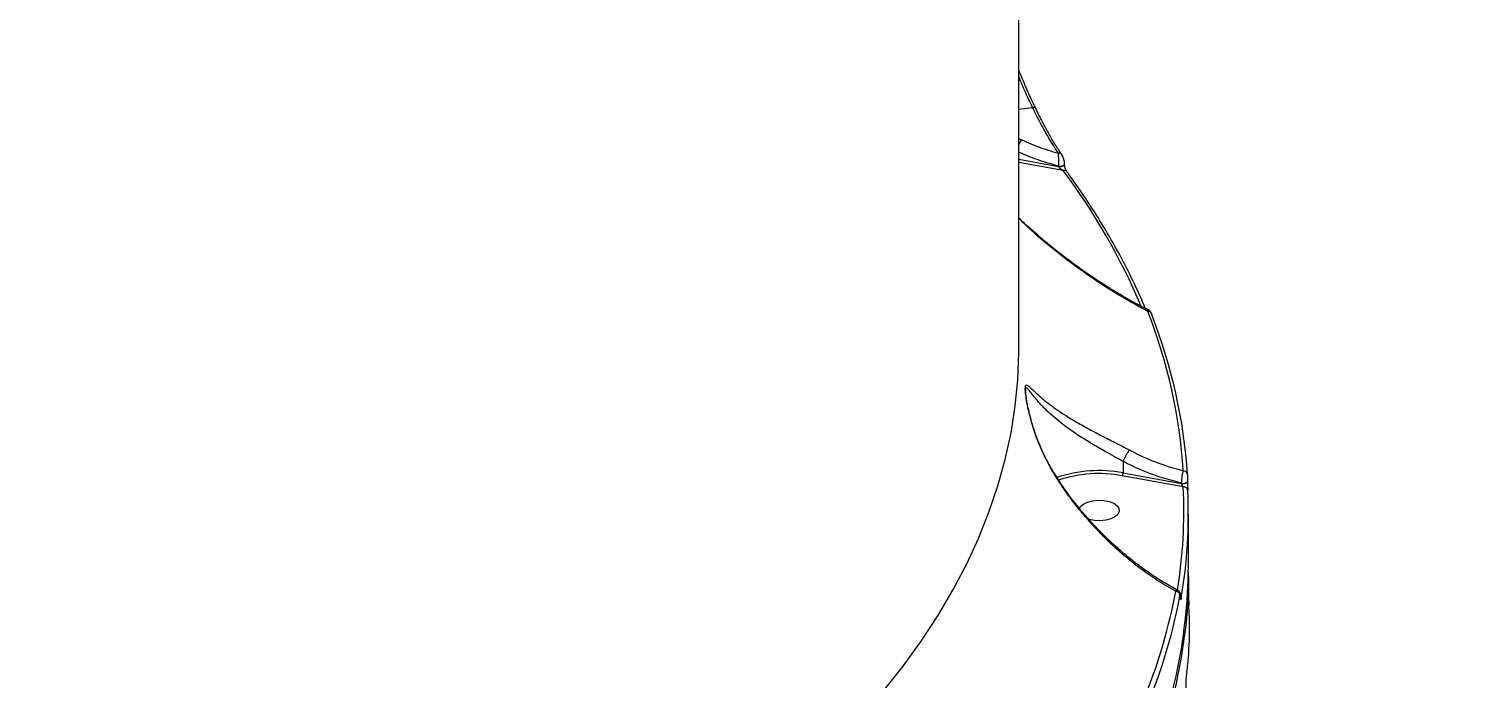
# Model space of a CAD drawing. Header units: millimetres. Extents: x -6104 to 7803, y -6013 to 4803.
# Drawn here: x 633.4 to 959.1, y -1241.3 to -1095.4 of the extents above; entities that cross this region are included whole.
import ezdxf

# ---------------------------------------------------------------- set-up
doc = ezdxf.new("R2010")
doc.units = ezdxf.units.MM
for name, color, linetype in [('DIKOM_ОБЪЕКТ', 7, 'Continuous'), ('DIKOM_РАЗМЕР_ЗОНА', 7, 'Continuous'), ('DIKOM_РАЗМЕР_ОБЪЕКТА', 7, 'Continuous')]:
    doc.layers.add(name, color=color, linetype=linetype)
doc.styles.add('style1', font='arial.ttf', dxfattribs={"width": 0.8})
doc.dimstyles.new('1-50', dxfattribs={"dimtxt": 300, "dimasz": 200, "dimexe": 100, "dimexo": 0, "dimgap": 100, "dimtad": 1, "dimtxsty": 'style1', "dimcen": 200, "dimclrd": 7, "dimclre": 7, "dimclrt": 7, "dimadec": 1, "dimazin": 2, "dimtfac": 1, "dimtmove": 0, "dimatfit": 2, "dimfxl": 0, "dimlwd": 25, "dimlwe": 18, "dimarcsym": 0})

# ---------------------------------------------------------------- blocks, each defined once
blk = doc.blocks.new('*D10')
at = {"layer": 'Defpoints', "color": 0, "transparency": 16777216}
for p in [(-4094.65, -224.49), (3111.63, -1726.03), (3111.63, -4948.58)]:
    blk.add_point(p, dxfattribs=at)
at = {"layer": 'DIKOM_РАЗМЕР_ОБЪЕКТА', "color": 7, "lineweight": 18, "transparency": 16777216}
for p, q in [((-4094.65, -224.49), (-4094.65, -5048.58)), ((3111.63, -1726.03), (3111.63, -5048.58))]:
    blk.add_line(p, q, dxfattribs=at)
at = {"layer": 'DIKOM_РАЗМЕР_ОБЪЕКТА', "color": 7, "lineweight": 25, "transparency": 16777216}
blk.add_line((-3894.65, -4948.58), (2911.63, -4948.58), dxfattribs=at)
at = {"layer": 'DIKOM_РАЗМЕР_ОБЪЕКТА', "color": 7, "transparency": 16777216}
for points in [[(-3894.65, -4915.24), (-3894.65, -4981.91), (-4094.65, -4948.58)], [(2911.63, -4915.24), (2911.63, -4981.91), (3111.63, -4948.58)]]:
    blk.add_solid(points, dxfattribs=at)
at = {"layer": 'DIKOM_РАЗМЕР_ОБЪЕКТА', "color": 7, "transparency": 16777216, "insert": (-134.24, -4695.4), "char_height": 300, "attachment_point": 5, "style": 'style1'}
blk.add_mtext('7200', dxfattribs=at)
blk = doc.blocks.new('*D12')
at = {"layer": 'Defpoints', "color": 0, "transparency": 16777216}
for p in [(-6103.62, -69.94), (4675.35, -1132.87), (4675.35, -5913.06)]:
    blk.add_point(p, dxfattribs=at)
at = {"layer": 'DIKOM_РАЗМЕР_ЗОНА', "color": 7, "lineweight": 18, "transparency": 16777216}
for p, q in [((-6103.62, -69.94), (-6103.62, -6013.06)), ((4675.35, -1132.87), (4675.35, -6013.06))]:
    blk.add_line(p, q, dxfattribs=at)
at = {"layer": 'DIKOM_РАЗМЕР_ЗОНА', "color": 7, "lineweight": 25, "transparency": 16777216}
blk.add_line((-5903.62, -5913.06), (4475.35, -5913.06), dxfattribs=at)
at = {"layer": 'DIKOM_РАЗМЕР_ЗОНА', "color": 7, "transparency": 16777216}
for points in [[(-5903.62, -5879.73), (-5903.62, -5946.4), (-6103.62, -5913.06)], [(4475.35, -5879.73), (4475.35, -5946.4), (4675.35, -5913.06)]]:
    blk.add_solid(points, dxfattribs=at)
at = {"layer": 'DIKOM_РАЗМЕР_ЗОНА', "color": 7, "transparency": 16777216, "insert": (271.51, -5659.89), "char_height": 300, "attachment_point": 5, "style": 'style1'}
blk.add_mtext('10800', dxfattribs=at)

msp = doc.modelspace()

# ---------------------------------------------------------------- linework, layer by layer
at = {"layer": 'DIKOM_ОБЪЕКТ', "color": 7, "linetype": 'Continuous', "lineweight": 15}
for p, q in [((855.419, -1167.051), (855.419, -904.943)), ((856.304, -1106.829), (855.419, -1104.692)), ((858.505, -1113.065), (855.419, -1113.437)), ((859.19, -1113.248), (859.196, -1113.26)), ((855.419, -1119.986), (855.99, -1120.248)), ((865.012, -1123.565), (865.026, -1123.585)), ((855.419, -1124.649), (864.331, -1126.257)), ((865.36, -1127.144), (855.419, -1125.35)), ((864.331, -1126.257), (864.331, -1126.176)), ((865.662, -1125.771), (865.662, -1125.69)), ((878.772, -1192.438), (878.773, -1192.432)), ((878.772, -1192.438), (878.772, -1194.971)), ((878.772, -1194.971), (891.916, -1197.378)), ((892.293, -1198.149), (878.607, -1195.643)), ((891.916, -1197.378), (891.916, -1197.35)), ((893.251, -1196.864), (893.25, -1196.85)), ((893.251, -1196.893), (893.25, -1196.878)), ((893.251, -1196.893), (893.251, -1196.864)), ((893.419, -1215.867), (893.419, -1204.295)), ((891.661, -1222.671), (891.657, -1222.718)), ((891.657, -1222.806), (891.657, -1222.718)), ((891.661, -1222.759), (891.657, -1222.806)), ((891.661, -1222.759), (891.661, -1222.671))]:
    msp.add_line(p, q, dxfattribs=at)
at = {"layer": 'DIKOM_ОБЪЕКТ', "color": 7, "linetype": 'Continuous', "lineweight": 15, "flags": 128}
for points in [[(864.331, -1126.176), (864.609, -1126.205), (864.892, -1126.192), (865.155, -1126.139), (865.379, -1126.049), (865.546, -1125.931), (865.642, -1125.794), (865.662, -1125.684)], [(864.331, -1126.257), (864.609, -1126.285), (864.892, -1126.272), (865.155, -1126.219), (865.379, -1126.13), (865.546, -1126.012), (865.642, -1125.875), (865.662, -1125.772)], [(885.16, -1159.277), (885.189, -1159.373), (885.206, -1159.53)], [(825.028, -1243.955), (829.418, -1238.396), (833.477, -1232.771), (837.201, -1227.085), (840.587, -1221.343), (843.631, -1215.55), (846.331, -1209.713), (848.683, -1203.835), (850.687, -1197.924), (852.34, -1191.983), (853.64, -1186.02), (854.586, -1180.039), (855.178, -1174.045), (855.414, -1168.046), (855.419, -1167.051)], [(891.916, -1197.35), (892.152, -1197.377), (892.394, -1197.374), (892.627, -1197.341), (892.839, -1197.281), (893.016, -1197.196), (893.148, -1197.092), (893.228, -1196.974), (893.251, -1196.864)], [(891.916, -1197.378), (892.152, -1197.405), (892.394, -1197.402), (892.627, -1197.37), (892.839, -1197.309), (893.016, -1197.224), (893.148, -1197.12), (893.228, -1197.002), (893.251, -1196.893)], [(868.997, -1203.008), (869.242, -1202.577), (869.882, -1202.005), (870.809, -1201.55), (871.947, -1201.248), (873.205, -1201.123), (874.48, -1201.186), (875.669, -1201.431), (876.676, -1201.839), (877.419, -1202.376), (877.838, -1203), (877.899, -1203.658), (877.597, -1204.3), (876.956, -1204.871), (876.029, -1205.326), (874.891, -1205.628), (873.633, -1205.753), (872.358, -1205.69), (871.169, -1205.445), (871.169, -1205.445)]]:
    msp.add_lwpolyline(points, dxfattribs=at)
at = {"layer": 'DIKOM_ОБЪЕКТ', "color": 7, "linetype": 'Continuous', "lineweight": 15}
for centre, radius, start, end in [((858.714, -1113.659), 0.629, 40.7654, 109.36804), ((863.651, -1125.262), 9.156, 146.79588, 154.03393), ((864.433, -1124.026), 0.74, 38.52823, 101.68998), ((865.557, -1127.903), 0.783, 38.95212, 104.56978), ((744.638, -1216.758), 150.348, 23.17739, 36.58679), ((884.388, -1159.602), 0.837, 22.82891, 96.25954), ((774.692, -1202.039), 117.837, 3.63866, 21.54299), ((775.361, -1202.895), 118.095, 3.63834, 21.54318), ((873.456, -1224.277), 29.784, 79.71832, 108.62377), ((873.413, -1223.532), 28.369, 79.45017, 108.68497), ((892.313, -1195.468), 0.907, 4.2098, 91.38059), ((780.609, -1203.433), 111.809, 350.80311, 2.70885), ((892.373, -1199.068), 0.923, 4.65958, 94.95812), ((781.272, -1204.289), 112.146, 350.32423, 2.70667), ((775.426, -1215.278), 117.995, 335.50908, 359.71387), ((762.426, -1196.875), 130.561, 328.06963, 349.08159), ((769.73, -1199.693), 123.934, 335.85147, 349.3933), ((890.571, -1222.582), 0.978, 4.5093, 86.92217), ((891.028, -1223.143), 0.795, 0.34641, 38.09451)]:
    msp.add_arc(centre, radius, start, end, dxfattribs=at)
for points, knots in [([(858.505, -1113.065), (857.583, -1111.156), (856.524, -1108.963), (855.546, -1106.455), (855.419, -1106.129)], [0, 0, 0, 0, 0.8704241, 1, 1, 1, 1]), ([(859.199, -1113.243), (858.854, -1112.53), (858.027, -1110.821), (857.058, -1108.662), (856.451, -1107.186), (856.304, -1106.829)], [0, 0, 0, 0, 0.3520171, 0.8431412, 1, 1, 1, 1]), ([(864.283, -1123.302), (863.34, -1121.832), (861.429, -1118.855), (859.487, -1115.011), (858.505, -1113.065)], [0, 0, 0, 0, 0.4938468, 1, 1, 1, 1]), ([(861.835, -1118.339), (861.434, -1117.612), (860.554, -1116.016), (859.674, -1114.232), (859.195, -1113.26)], [0, 0, 0, 0, 0.454958, 1, 1, 1, 1]), ([(855.99, -1120.248), (857.2, -1120.786), (859.919, -1121.994), (862.726, -1122.835), (864.283, -1123.302)], [0, 0, 0, 0, 0.4451153, 1, 1, 1, 1]), ([(865.007, -1123.569), (865.005, -1123.567), (864.529, -1122.881), (863.565, -1121.332), (862.504, -1119.578), (861.924, -1118.504), (861.835, -1118.339)], [0, 0, 0, 0, 0.0016473, 0.4587119, 0.9166126, 1, 1, 1, 1]), ([(864.331, -1126.176), (862.719, -1125.733), (859.701, -1124.903), (856.78, -1123.637), (855.419, -1123.048)], [0, 0, 0, 0, 0.53439826, 1, 1, 1, 1]), ([(864.331, -1126.176), (864.338, -1125.982), (864.351, -1125.594), (864.352, -1124.925), (864.341, -1124.266), (864.318, -1123.693), (864.294, -1123.424), (864.283, -1123.302)], [0, 0, 0, 0, 0.1960408, 0.3917603, 0.5961039, 0.8170631, 1, 1, 1, 1]), ([(865.36, -1127.144), (865.229, -1127.08), (864.988, -1126.962), (864.682, -1126.745), (864.489, -1126.564), (864.396, -1126.439), (864.355, -1126.364), (864.334, -1126.304), (864.332, -1126.27), (864.331, -1126.257)], [0, 0, 0, 0, 0.3386102, 0.6209102, 0.8057697, 0.8759074, 0.925792, 0.971715, 1, 1, 1, 1]), ([(865.577, -1124.99), (865.543, -1124.839), (865.461, -1124.477), (865.275, -1123.991), (865.094, -1123.72), (865.01, -1123.596)], [0, 0, 0, 0, 0.2778231, 0.6676426, 1, 1, 1, 1]), ([(865.653, -1125.683), (865.651, -1125.495), (865.648, -1125.263), (865.588, -1125.033), (865.577, -1124.99)], [0, 0, 0, 0, 0.8121535, 1, 1, 1, 1]), ([(866.16, -1127.398), (866.152, -1127.388), (866.124, -1127.352), (866.007, -1127.149), (865.87, -1126.823), (865.754, -1126.439), (865.692, -1126.13), (865.665, -1125.907), (865.664, -1125.812), (865.663, -1125.772)], [0, 0, 0, 0, 0.07050525, 0.2593351, 0.50574083, 0.69263361, 0.82673633, 0.92913493, 1, 1, 1, 1]), ([(883.78, -1158.095), (883.537, -1157.518), (882.48, -1155), (880.391, -1150.569), (877.392, -1144.821), (874.08, -1139.119), (870.53, -1133.564), (867.821, -1129.674), (866.351, -1127.662), (866.167, -1127.41)], [0, 0, 0, 0, 0.0553271, 0.241058, 0.4268293, 0.6126539, 0.7985291, 0.9747143, 1, 1, 1, 1]), ([(884.49, -1158.445), (883.995, -1158.205), (882.057, -1157.265), (878.666, -1155.351), (874.311, -1152.699), (869.932, -1149.75), (865.54, -1146.535), (861.233, -1143.092), (857.844, -1140.197), (855.961, -1138.391), (855.419, -1137.871)], [0, 0, 0, 0, 0.0496352, 0.1942682, 0.3409767, 0.4897727, 0.640592, 0.7935033, 0.9405765, 1, 1, 1, 1]), ([(884.297, -1158.769), (881.225, -1157.077), (876.13, -1154.271), (869.114, -1149.465), (863.193, -1144.903), (858.603, -1141.066), (856.066, -1138.565), (855.419, -1137.928)], [0, 0, 0, 0, 0.31045711, 0.51489846, 0.71932621, 0.92847409, 1, 1, 1, 1]), ([(884.297, -1158.769), (884.34, -1158.638), (884.41, -1158.42), (884.462, -1158.449), (884.483, -1158.46)], [0, 0, 0, 0, 0.6014259, 1, 1, 1, 1]), ([(885.144, -1159.286), (885.108, -1159.177), (885.041, -1158.978), (884.868, -1158.728), (884.679, -1158.521), (884.529, -1158.458), (884.489, -1158.442)], [0, 0, 0, 0, 0.3525889, 0.6428164, 0.9049702, 1, 1, 1, 1]), ([(862.877, -1194.499), (861.943, -1192.765), (860.054, -1189.253), (858.407, -1184.393), (857.52, -1180.837), (857.113, -1178.693), (856.901, -1177.208), (856.822, -1176.043), (856.909, -1175.349), (857.182, -1175.245), (857.619, -1175.527), (858.364, -1176.223), (859.753, -1177.57), (861.78, -1179.287), (864.054, -1180.934), (866.171, -1182.332), (868.769, -1183.89), (871.708, -1185.501), (874.726, -1187.068), (877.516, -1188.478), (879.344, -1189.424), (880.174, -1189.854)], [0, 0, 0, 0, 0.0913254, 0.1848736, 0.2390175, 0.2664366, 0.2946539, 0.3210544, 0.3475158, 0.3830347, 0.418292, 0.4536304, 0.5268346, 0.6259289, 0.6770926, 0.7282386, 0.7903871, 0.8540605, 0.9046383, 0.9566776, 1, 1, 1, 1]), ([(878.773, -1192.432), (878.773, -1192.431), (877.997, -1192.008), (876.284, -1191.054), (873.68, -1189.604), (870.861, -1187.954), (868.105, -1186.197), (864.989, -1183.988), (862, -1181.445), (859.881, -1179.241), (858.584, -1177.607), (857.811, -1176.593), (857.271, -1175.973), (856.992, -1175.961), (856.897, -1176.26), (856.922, -1176.623), (856.923, -1176.643)], [0, 0, 0, 0, 0.00003504, 0.06220718, 0.13732474, 0.21252411, 0.30609958, 0.39979624, 0.55032446, 0.70106777, 0.77171942, 0.84241211, 0.91249775, 0.96214701, 0.99793544, 1, 1, 1, 1]), ([(857.304, -1179.498), (857.297, -1179.468), (857.201, -1179.007), (857.083, -1178.239), (856.964, -1177.35), (856.922, -1176.804), (856.923, -1176.676), (856.923, -1176.643)], [0, 0, 0, 0, 0.025411, 0.385175, 0.6805621, 0.9179479, 1, 1, 1, 1]), ([(862.969, -1194.452), (862.484, -1193.614), (861.444, -1191.819), (860.114, -1188.885), (858.994, -1185.924), (858.174, -1183.255), (857.637, -1181.16), (857.402, -1179.987), (857.304, -1179.498)], [0, 0, 0, 0, 0.1777394, 0.380985, 0.5924649, 0.7631612, 0.9012464, 1, 1, 1, 1]), ([(880.174, -1189.854), (880.166, -1189.866), (880.098, -1189.958), (879.933, -1190.21), (879.646, -1190.698), (879.328, -1191.284), (879.017, -1191.897), (878.854, -1192.253), (878.773, -1192.432)], [0, 0, 0, 0, 0.0259518, 0.2095735, 0.4071757, 0.6047798, 0.8023922, 1, 1, 1, 1]), ([(880.174, -1189.854), (880.505, -1190.027), (882.584, -1191.113), (886.594, -1192.905), (890.368, -1194.002), (892.291, -1194.561)], [0, 0, 0, 0, 0.084992, 0.5334654, 1, 1, 1, 1]), ([(862.877, -1194.499), (862.896, -1194.488), (862.957, -1194.454), (862.966, -1194.452), (862.972, -1194.451)], [0, 0, 0, 0, 0.3232147, 1, 1, 1, 1]), ([(890.624, -1221.605), (888.837, -1220.569), (885.239, -1218.482), (880.335, -1214.769), (875.294, -1210.317), (871.152, -1205.96), (867.59, -1201.541), (865.086, -1198.081), (863.597, -1195.666), (862.877, -1194.499)], [0, 0, 0, 0, 0.1738748, 0.3501395, 0.4880593, 0.692274, 0.797115, 0.9019381, 1, 1, 1, 1]), ([(891.085, -1221.388), (890.046, -1220.817), (887.919, -1219.65), (884.723, -1217.564), (881.505, -1215.217), (878.339, -1212.631), (875.277, -1209.848), (872.372, -1206.913), (869.661, -1203.869), (867.168, -1200.743), (864.92, -1197.621), (863.597, -1195.483), (862.962, -1194.457)], [0, 0, 0, 0, 0.0999201, 0.2045384, 0.3099541, 0.416005, 0.5213107, 0.6240332, 0.7237712, 0.8203344, 0.9137784, 1, 1, 1, 1]), ([(878.607, -1195.643), (878.612, -1195.636), (878.624, -1195.617), (878.654, -1195.56), (878.696, -1195.453), (878.738, -1195.294), (878.766, -1195.124), (878.77, -1195.022), (878.772, -1194.971)], [0, 0, 0, 0, 0.05363986, 0.1414456, 0.35605112, 0.57076016, 0.78536233, 1, 1, 1, 1]), ([(891.916, -1197.35), (889.749, -1196.756), (885.639, -1195.629), (881.293, -1193.729), (879.116, -1192.614), (878.772, -1192.438)], [0, 0, 0, 0, 0.4843378, 0.9185194, 1, 1, 1, 1]), ([(891.916, -1197.35), (891.919, -1197.261), (891.931, -1196.968), (891.977, -1196.386), (892.065, -1195.662), (892.177, -1194.995), (892.253, -1194.705), (892.291, -1194.561)], [0, 0, 0, 0, 0.0942627, 0.3122832, 0.541191, 0.7713995, 1, 1, 1, 1]), ([(892.293, -1198.149), (892.249, -1198.104), (892.163, -1198.015), (892.047, -1197.832), (891.967, -1197.653), (891.932, -1197.522), (891.918, -1197.439), (891.917, -1197.4), (891.916, -1197.378)], [0, 0, 0, 0, 0.26854, 0.5229279, 0.7426067, 0.8691051, 0.9242178, 1, 1, 1, 1]), ([(893.218, -1195.401), (893.222, -1195.479), (893.23, -1195.635), (893.24, -1195.982), (893.247, -1196.356), (893.25, -1196.656), (893.25, -1196.805), (893.25, -1196.85)], [0, 0, 0, 0, 0.2336374, 0.4673172, 0.6955576, 0.9086946, 1, 1, 1, 1]), ([(893.25, -1196.878), (893.251, -1196.945), (893.251, -1197.162), (893.255, -1197.597), (893.265, -1198.143), (893.279, -1198.651), (893.288, -1198.879), (893.293, -1198.993)], [0, 0, 0, 0, 0.0931501, 0.3038946, 0.5302262, 0.7651737, 1, 1, 1, 1]), ([(893.367, -1217.247), (893.386, -1217.605), (893.614, -1222.073), (892.795, -1230.659), (890.752, -1242.949), (887.463, -1254.702), (884.278, -1262.276), (882.782, -1265.832)], [0, 0, 0, 0, 0.0219467, 0.2736523, 0.5255632, 0.7772684, 1, 1, 1, 1]), ([(893.632, -1224.75), (893.572, -1223.564), (893.443, -1221.012), (893.434, -1218.559), (893.429, -1217.245)], [0, 0, 0, 0, 0.4644936, 1, 1, 1, 1]), ([(890.624, -1221.605), (890.639, -1221.587), (890.742, -1221.463), (890.912, -1221.324), (891.035, -1221.362), (891.089, -1221.379)], [0, 0, 0, 0, 0.0872426, 0.5981926, 1, 1, 1, 1]), ([(891.66, -1222.673), (891.66, -1222.658), (891.662, -1222.513), (891.653, -1222.318), (891.625, -1222.089), (891.548, -1221.845), (891.406, -1221.617), (891.244, -1221.444), (891.114, -1221.394), (891.083, -1221.382)], [0, 0, 0, 0, 0.0278443, 0.2710809, 0.4682356, 0.603113, 0.7572616, 0.943124, 1, 1, 1, 1]), ([(891.657, -1222.718), (891.656, -1222.642), (891.654, -1222.49), (891.64, -1222.351), (891.619, -1222.287), (891.59, -1222.316), (891.564, -1222.413), (891.549, -1222.493), (891.547, -1222.505)], [0, 0, 0, 0, 0.1673399, 0.3344816, 0.5091365, 0.7130642, 0.9577174, 1, 1, 1, 1]), ([(891.823, -1223.138), (891.82, -1223.155), (891.798, -1223.282), (891.759, -1223.433), (891.715, -1223.474), (891.682, -1223.371), (891.661, -1223.156), (891.658, -1222.923), (891.657, -1222.806)], [0, 0, 0, 0, 0.0392357, 0.2872382, 0.4951908, 0.670999, 0.8353007, 1, 1, 1, 1]), ([(891.675, -1223.146), (891.675, -1223.146), (891.678, -1223.152), (891.671, -1223.119), (891.666, -1223.026), (891.66, -1222.867), (891.662, -1222.715), (891.663, -1222.656)], [0, 0, 0, 0, 0.00299652, 0.19086551, 0.43771715, 0.78273575, 1, 1, 1, 1]), ([(892.947, -1241.26), (892.986, -1240.936), (893.181, -1239.314), (893.56, -1235.157), (893.815, -1229.953), (893.608, -1226.123), (893.533, -1224.754)], [0, 0, 0, 0, 0.0578239, 0.289128, 0.74576, 1, 1, 1, 1]), ([(892.914, -1243.315), (892.908, -1243.168), (892.896, -1242.875), (892.893, -1242.374), (892.902, -1241.906), (892.921, -1241.514), (892.939, -1241.343), (892.947, -1241.26)], [0, 0, 0, 0, 0.2064397, 0.4133884, 0.6142398, 0.8134862, 1, 1, 1, 1])]:
    msp.add_open_spline(points, degree=3, knots=knots, dxfattribs=at)

# ---------------------------------------------------------------- dimensions: what is measured, and where the dimension line sits
at = {"layer": 'DIKOM_РАЗМЕР_ЗОНА'}
dim = msp.add_linear_dim(base=(4675.352, -5913.064), p1=(-6103.623, -69.942), p2=(4675.352, -1132.872), text='10800', dimstyle='1-50', dxfattribs=at)
dim.commit()
dim.dimension.update_dxf_attribs({"geometry": '*D12', "text_midpoint": (271.508, -5913.064), "dimtype": 160})
at = {"layer": 'DIKOM_РАЗМЕР_ОБЪЕКТА'}
dim = msp.add_linear_dim(base=(3111.629, -4948.576), p1=(-4094.654, -224.488), p2=(3111.629, -1726.033), text='7200', dimstyle='1-50', dxfattribs=at)
dim.commit()
dim.dimension.update_dxf_attribs({"geometry": '*D10', "text_midpoint": (-134.242, -4948.576), "dimtype": 160})

doc.saveas('drawing.dxf')
